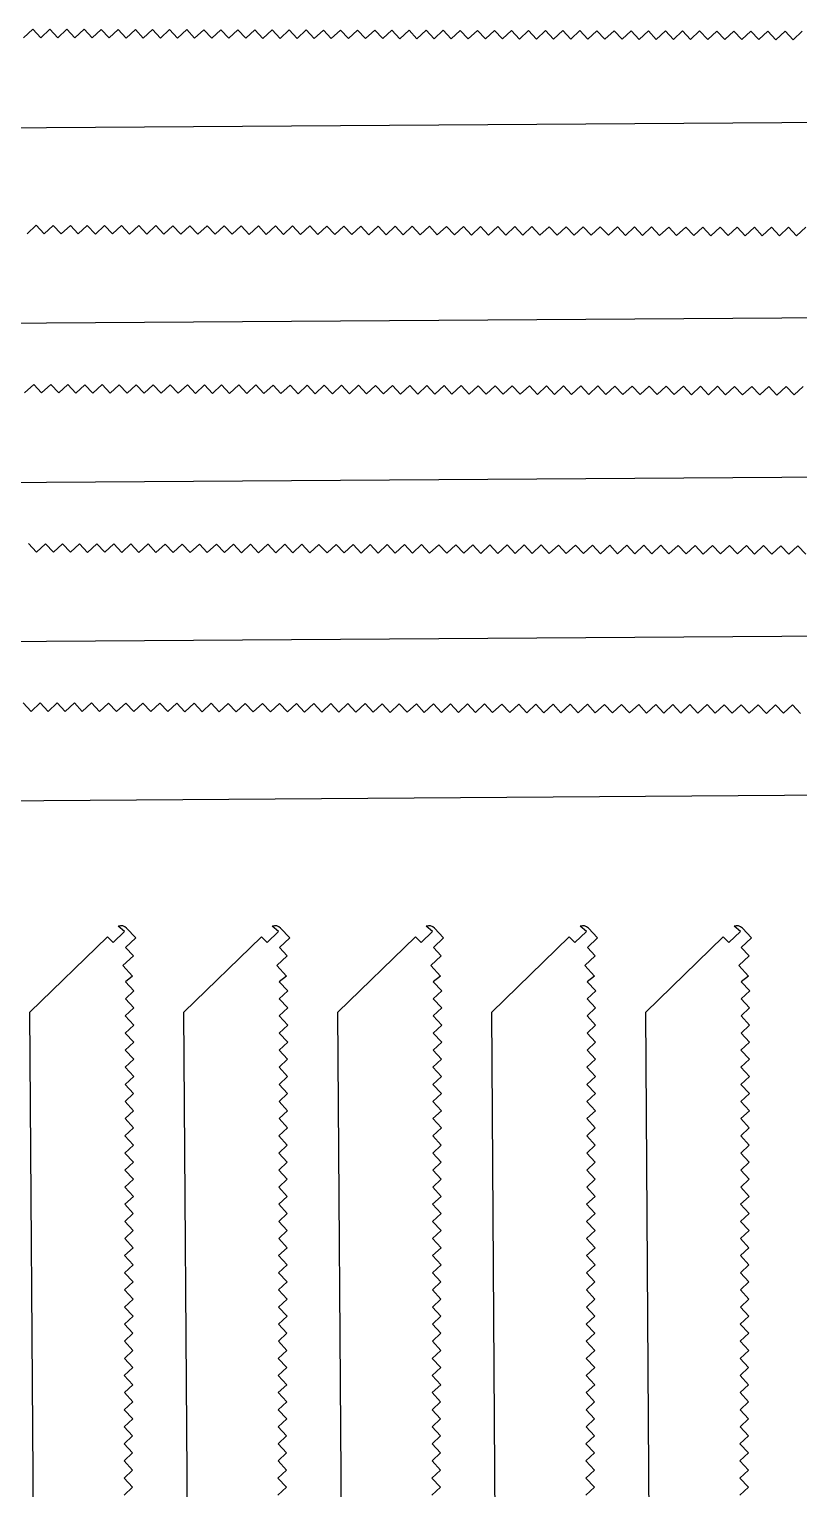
# Model space of a CAD drawing. Extents: x 12 to 2357, y -4 to 494.
# Drawn here: x 1274.5 to 1348.7, y 338.9 to 479.6 of the extents above; entities that cross this region are included whole.
import ezdxf

# ---------------------------------------------------------------- set-up
doc = ezdxf.new("R2010")
doc.units = 0
doc.layers.get('0').update_dxf_attribs({"linetype": 'CONTINUOUS'})

msp = doc.modelspace()

# ---------------------------------------------------------------- linework, layer by layer
for p, q in [((1273.94, 478.74), (1274.82, 479.56)), ((1274.82, 479.56), (1275.59, 478.74)), ((1275.59, 478.74), (1276.47, 479.55)), ((1276.47, 479.55), (1277.25, 478.73)), ((1277.25, 478.73), (1278.12, 479.55)), ((1278.12, 479.55), (1278.89, 478.73)), ((1278.89, 478.73), (1279.77, 479.55)), ((1279.77, 479.55), (1280.54, 478.72)), ((1280.54, 478.72), (1281.42, 479.54)), ((1281.42, 479.54), (1282.19, 478.72)), ((1282.19, 478.72), (1283.06, 479.54)), ((1283.06, 479.54), (1283.83, 478.71)), ((1283.83, 478.71), (1284.72, 479.53)), ((1284.72, 479.53), (1285.48, 478.71)), ((1285.48, 478.71), (1286.35, 479.52)), ((1286.35, 479.52), (1287.13, 478.7)), ((1287.13, 478.7), (1288.01, 479.52)), ((1288.01, 479.52), (1288.78, 478.7)), ((1288.78, 478.7), (1289.66, 479.52)), ((1289.66, 479.52), (1290.42, 478.7)), ((1290.42, 478.7), (1291.31, 479.51)), ((1291.31, 479.51), (1292.08, 478.69)), ((1292.08, 478.69), (1292.96, 479.51)), ((1292.96, 479.51), (1293.72, 478.69)), ((1293.72, 478.69), (1294.59, 479.5)), ((1294.59, 479.5), (1295.37, 478.68)), ((1295.37, 478.68), (1296.24, 479.5)), ((1296.24, 479.5), (1297.01, 478.67)), ((1297.01, 478.67), (1297.9, 479.5)), ((1297.9, 479.5), (1298.66, 478.67)), ((1298.66, 478.67), (1299.54, 479.49)), ((1299.54, 479.49), (1300.31, 478.67)), ((1300.31, 478.67), (1301.19, 479.49)), ((1301.19, 479.49), (1301.96, 478.67)), ((1301.96, 478.67), (1302.84, 479.48)), ((1302.84, 479.48), (1303.6, 478.66)), ((1303.6, 478.66), (1304.49, 479.48)), ((1304.49, 479.48), (1305.26, 478.66)), ((1305.26, 478.66), (1306.14, 479.47)), ((1306.14, 479.47), (1306.91, 478.65)), ((1306.91, 478.65), (1307.79, 479.47)), ((1307.79, 479.47), (1308.56, 478.65)), ((1308.56, 478.65), (1309.43, 479.47)), ((1309.43, 479.47), (1310.21, 478.64)), ((1310.21, 478.64), (1311.09, 479.46)), ((1311.09, 479.46), (1311.85, 478.64)), ((1311.85, 478.64), (1312.73, 479.46)), ((1312.73, 479.46), (1313.5, 478.63)), ((1313.5, 478.63), (1314.38, 479.45)), ((1314.38, 479.45), (1315.15, 478.63)), ((1315.15, 478.63), (1316.02, 479.44)), ((1316.02, 479.44), (1316.79, 478.62)), ((1316.79, 478.62), (1317.68, 479.44)), ((1317.68, 479.44), (1318.45, 478.62)), ((1318.45, 478.62), (1319.33, 479.44)), ((1319.33, 479.44), (1320.09, 478.62)), ((1320.09, 478.62), (1320.98, 479.43)), ((1320.98, 479.43), (1321.75, 478.61)), ((1321.75, 478.61), (1322.62, 479.43)), ((1322.62, 479.43), (1323.39, 478.61)), ((1323.39, 478.61), (1324.26, 479.42)), ((1324.26, 479.42), (1325.03, 478.6)), ((1325.03, 478.6), (1325.91, 479.42)), ((1325.91, 479.42), (1326.68, 478.59)), ((1326.68, 478.59), (1327.56, 479.42)), ((1327.56, 479.42), (1328.33, 478.6)), ((1328.33, 478.6), (1329.21, 479.41)), ((1329.21, 479.41), (1329.97, 478.59)), ((1329.97, 478.59), (1330.86, 479.41)), ((1330.86, 479.41), (1331.63, 478.59)), ((1331.63, 478.59), (1332.51, 479.4)), ((1332.51, 479.4), (1333.27, 478.58)), ((1333.27, 478.58), (1334.16, 479.4)), ((1334.16, 479.4), (1334.93, 478.58)), ((1334.93, 478.58), (1335.8, 479.4)), ((1335.8, 479.4), (1336.58, 478.57)), ((1336.58, 478.57), (1337.46, 479.39)), ((1337.46, 479.39), (1338.22, 478.57)), ((1338.22, 478.57), (1339.1, 479.39)), ((1339.1, 479.39), (1339.88, 478.56)), ((1339.88, 478.56), (1340.75, 479.38)), ((1340.75, 479.38), (1341.52, 478.56)), ((1341.52, 478.56), (1342.4, 479.38)), ((1342.4, 479.38), (1343.16, 478.56)), ((1343.16, 478.56), (1344.05, 479.37)), ((1344.05, 479.37), (1344.82, 478.55)), ((1344.82, 478.55), (1345.69, 479.36)), ((1345.69, 479.36), (1346.46, 478.54)), ((1346.46, 478.54), (1347.35, 479.36)), ((1347.35, 479.36), (1348.12, 478.54)), ((1348.12, 478.54), (1348.99, 479.36)), ((1398.35, 470.9), (1222.45, 469.69)), ((1274.27, 459.85), (1275.15, 460.67)), ((1275.15, 460.67), (1275.92, 459.85)), ((1275.92, 459.85), (1276.79, 460.66)), ((1276.79, 460.66), (1277.56, 459.84)), ((1277.56, 459.84), (1278.45, 460.66)), ((1278.45, 460.66), (1279.21, 459.84)), ((1279.21, 459.84), (1280.08, 460.65)), ((1280.08, 460.65), (1280.86, 459.82)), ((1280.86, 459.82), (1281.74, 460.65)), ((1281.74, 460.65), (1282.51, 459.83)), ((1282.51, 459.83), (1283.39, 460.65)), ((1283.39, 460.65), (1284.15, 459.82)), ((1284.15, 459.82), (1285.04, 460.64)), ((1285.04, 460.64), (1285.81, 459.82)), ((1285.81, 459.82), (1286.69, 460.64)), ((1286.69, 460.64), (1287.45, 459.81)), ((1287.45, 459.81), (1288.32, 460.63)), ((1288.32, 460.63), (1289.1, 459.81)), ((1289.1, 459.81), (1289.97, 460.63)), ((1289.97, 460.63), (1290.74, 459.8)), ((1290.74, 459.8), (1291.63, 460.62)), ((1291.63, 460.62), (1292.39, 459.8)), ((1292.39, 459.8), (1293.27, 460.62)), ((1293.27, 460.62), (1294.04, 459.8)), ((1294.04, 459.8), (1294.92, 460.61)), ((1294.92, 460.61), (1295.69, 459.79)), ((1295.69, 459.79), (1296.57, 460.61)), ((1296.57, 460.61), (1297.33, 459.79)), ((1297.33, 459.79), (1298.22, 460.61)), ((1298.22, 460.61), (1298.99, 459.78)), ((1298.99, 459.78), (1299.87, 460.6)), ((1299.87, 460.6), (1300.64, 459.78)), ((1300.64, 459.78), (1301.52, 460.6)), ((1301.52, 460.6), (1302.29, 459.77)), ((1302.29, 459.77), (1303.16, 460.59)), ((1303.16, 460.59), (1303.94, 459.77)), ((1303.94, 459.77), (1304.82, 460.59)), ((1304.82, 460.59), (1305.58, 459.77)), ((1305.58, 459.77), (1306.46, 460.58)), ((1306.46, 460.58), (1307.23, 459.76)), ((1307.23, 459.76), (1308.11, 460.58)), ((1308.11, 460.58), (1308.88, 459.76)), ((1308.88, 459.76), (1309.75, 460.57)), ((1309.75, 460.57), (1310.52, 459.74)), ((1310.52, 459.74), (1311.41, 460.57)), ((1311.41, 460.57), (1312.18, 459.75)), ((1312.18, 459.75), (1313.06, 460.57)), ((1313.06, 460.57), (1313.82, 459.74)), ((1313.82, 459.74), (1314.71, 460.56)), ((1314.71, 460.56), (1315.48, 459.74)), ((1315.48, 459.74), (1316.35, 460.56)), ((1316.35, 460.56), (1317.12, 459.73)), ((1317.12, 459.73), (1317.99, 460.55)), ((1317.99, 460.55), (1318.76, 459.73)), ((1318.76, 459.73), (1319.64, 460.55)), ((1319.64, 460.55), (1320.41, 459.72)), ((1320.41, 459.72), (1321.29, 460.54)), ((1321.29, 460.54), (1322.06, 459.72)), ((1322.06, 459.72), (1322.94, 460.54)), ((1322.94, 460.54), (1323.7, 459.72)), ((1323.7, 459.72), (1324.59, 460.53)), ((1324.59, 460.53), (1325.36, 459.71)), ((1325.36, 459.71), (1326.23, 460.53)), ((1326.23, 460.53), (1327, 459.71)), ((1327, 459.71), (1327.89, 460.53)), ((1327.89, 460.53), (1328.66, 459.7)), ((1328.66, 459.7), (1329.53, 460.52)), ((1329.53, 460.52), (1330.31, 459.7)), ((1330.31, 459.7), (1331.19, 460.52)), ((1331.19, 460.52), (1331.95, 459.69)), ((1331.95, 459.69), (1332.83, 460.51)), ((1332.83, 460.51), (1333.61, 459.69)), ((1333.61, 459.69), (1334.48, 460.51)), ((1334.48, 460.51), (1335.25, 459.69)), ((1335.25, 459.69), (1336.13, 460.5)), ((1336.13, 460.5), (1336.89, 459.68)), ((1336.89, 459.68), (1337.78, 460.5)), ((1337.78, 460.5), (1338.55, 459.68)), ((1338.55, 459.68), (1339.42, 460.49)), ((1339.42, 460.49), (1340.19, 459.66)), ((1340.19, 459.66), (1341.08, 460.49)), ((1341.08, 460.49), (1341.85, 459.67)), ((1341.85, 459.67), (1342.72, 460.49)), ((1342.72, 460.49), (1343.49, 459.66)), ((1343.49, 459.66), (1344.38, 460.48)), ((1344.38, 460.48), (1345.14, 459.66)), ((1345.14, 459.66), (1346.02, 460.48)), ((1346.02, 460.48), (1346.8, 459.65)), ((1346.8, 459.65), (1347.68, 460.47)), ((1347.68, 460.47), (1348.45, 459.65)), ((1348.45, 459.65), (1349.33, 460.47)), ((1392.08, 452.03), (1216.18, 450.82)), ((1274.03, 444.52), (1274.91, 445.33)), ((1274.91, 445.33), (1275.67, 444.51)), ((1275.67, 444.51), (1276.55, 445.33)), ((1276.55, 445.33), (1277.32, 444.51)), ((1277.32, 444.51), (1278.21, 445.32)), ((1278.21, 445.32), (1278.97, 444.5)), ((1278.97, 444.5), (1279.84, 445.31)), ((1279.84, 445.31), (1280.61, 444.49)), ((1280.61, 444.49), (1281.5, 445.32)), ((1281.5, 445.32), (1282.27, 444.49)), ((1282.27, 444.49), (1283.15, 445.31)), ((1283.15, 445.31), (1283.91, 444.49)), ((1283.91, 444.49), (1284.8, 445.31)), ((1284.8, 445.31), (1285.57, 444.48)), ((1285.57, 444.48), (1286.44, 445.3)), ((1286.44, 445.3), (1287.21, 444.48)), ((1287.21, 444.48), (1288.08, 445.29)), ((1288.08, 445.29), (1288.85, 444.48)), ((1288.85, 444.48), (1289.73, 445.29)), ((1289.73, 445.29), (1290.5, 444.47)), ((1290.5, 444.47), (1291.39, 445.29)), ((1291.39, 445.29), (1292.15, 444.47)), ((1292.15, 444.47), (1293.03, 445.28)), ((1293.03, 445.28), (1293.8, 444.46)), ((1293.8, 444.46), (1294.68, 445.28)), ((1294.68, 445.28), (1295.45, 444.46)), ((1295.45, 444.46), (1296.33, 445.28)), ((1296.33, 445.28), (1297.09, 444.45)), ((1297.09, 444.45), (1297.98, 445.27)), ((1297.98, 445.27), (1298.75, 444.45)), ((1298.75, 444.45), (1299.62, 445.27)), ((1299.62, 445.27), (1300.4, 444.44)), ((1300.4, 444.44), (1301.28, 445.26)), ((1301.28, 445.26), (1302.04, 444.44)), ((1302.04, 444.44), (1302.92, 445.26)), ((1302.92, 445.26), (1303.7, 444.44)), ((1303.7, 444.44), (1304.58, 445.25)), ((1304.58, 445.25), (1305.34, 444.43)), ((1305.34, 444.43), (1306.22, 445.25)), ((1306.22, 445.25), (1306.99, 444.43)), ((1306.99, 444.43), (1307.87, 445.24)), ((1307.87, 445.24), (1308.64, 444.42)), ((1308.64, 444.42), (1309.51, 445.24)), ((1309.51, 445.24), (1310.28, 444.41)), ((1310.28, 444.41), (1311.17, 445.24)), ((1311.17, 445.24), (1311.94, 444.41)), ((1311.94, 444.41), (1312.81, 445.23)), ((1312.81, 445.23), (1313.58, 444.41)), ((1313.58, 444.41), (1314.47, 445.23)), ((1314.47, 445.23), (1315.23, 444.41)), ((1315.23, 444.41), (1316.11, 445.22)), ((1316.11, 445.22), (1316.88, 444.4)), ((1316.88, 444.4), (1317.75, 445.21)), ((1317.75, 445.21), (1318.52, 444.4)), ((1318.52, 444.4), (1319.4, 445.21)), ((1319.4, 445.21), (1320.17, 444.39)), ((1320.17, 444.39), (1321.05, 445.21)), ((1321.05, 445.21), (1321.82, 444.39)), ((1321.82, 444.39), (1322.7, 445.21)), ((1322.7, 445.21), (1323.46, 444.38)), ((1323.46, 444.38), (1324.35, 445.2)), ((1324.35, 445.2), (1325.12, 444.38)), ((1325.12, 444.38), (1325.99, 445.2)), ((1325.99, 445.2), (1326.76, 444.37)), ((1326.76, 444.37), (1327.65, 445.19)), ((1327.65, 445.19), (1328.41, 444.37)), ((1328.41, 444.37), (1329.29, 445.19)), ((1329.29, 445.19), (1330.07, 444.37)), ((1330.07, 444.37), (1330.94, 445.18)), ((1330.94, 445.18), (1331.71, 444.36)), ((1331.71, 444.36), (1332.59, 445.18)), ((1332.59, 445.18), (1333.37, 444.36)), ((1333.37, 444.36), (1334.24, 445.17)), ((1334.24, 445.17), (1335.01, 444.35)), ((1335.01, 444.35), (1335.89, 445.17)), ((1335.89, 445.17), (1336.65, 444.35)), ((1336.65, 444.35), (1337.54, 445.17)), ((1337.54, 445.17), (1338.31, 444.34)), ((1338.31, 444.34), (1339.18, 445.16)), ((1339.18, 445.16), (1339.95, 444.33)), ((1339.95, 444.33), (1340.84, 445.16)), ((1340.84, 445.16), (1341.6, 444.33)), ((1341.6, 444.33), (1342.48, 445.15)), ((1342.48, 445.15), (1343.25, 444.33)), ((1343.25, 444.33), (1344.13, 445.15)), ((1344.13, 445.15), (1344.9, 444.33)), ((1344.9, 444.33), (1345.78, 445.14)), ((1345.78, 445.14), (1346.55, 444.31)), ((1346.55, 444.31), (1347.44, 445.13)), ((1347.44, 445.13), (1348.21, 444.32)), ((1348.21, 444.32), (1349.09, 445.13)), ((1391.84, 436.69), (1215.94, 435.48)), ((1274.4, 430), (1275.17, 429.18)), ((1275.17, 429.18), (1276.04, 429.99)), ((1276.04, 429.99), (1276.81, 429.17)), ((1276.81, 429.17), (1277.7, 429.99)), ((1277.7, 429.99), (1278.46, 429.17)), ((1278.46, 429.17), (1279.34, 429.98)), ((1279.34, 429.98), (1280.11, 429.15)), ((1280.11, 429.15), (1281, 429.98)), ((1281, 429.98), (1281.76, 429.16)), ((1281.76, 429.16), (1282.64, 429.98)), ((1282.64, 429.98), (1283.41, 429.15)), ((1283.41, 429.15), (1284.29, 429.97)), ((1284.29, 429.97), (1285.06, 429.15)), ((1285.06, 429.15), (1285.94, 429.97)), ((1285.94, 429.97), (1286.7, 429.15)), ((1286.7, 429.15), (1287.57, 429.96)), ((1287.57, 429.96), (1288.35, 429.14)), ((1288.35, 429.14), (1289.22, 429.96)), ((1289.22, 429.96), (1290, 429.13)), ((1290, 429.13), (1290.88, 429.96)), ((1290.88, 429.96), (1291.64, 429.13)), ((1291.64, 429.13), (1292.52, 429.95)), ((1292.52, 429.95), (1293.29, 429.13)), ((1293.29, 429.13), (1294.17, 429.95)), ((1294.17, 429.95), (1294.94, 429.12)), ((1294.94, 429.12), (1295.82, 429.94)), ((1295.82, 429.94), (1296.59, 429.12)), ((1296.59, 429.12), (1297.47, 429.94)), ((1297.47, 429.94), (1298.24, 429.12)), ((1298.24, 429.12), (1299.12, 429.93)), ((1299.12, 429.93), (1299.89, 429.11)), ((1299.89, 429.11), (1300.77, 429.93)), ((1300.77, 429.93), (1301.54, 429.11)), ((1301.54, 429.11), (1302.41, 429.92)), ((1302.41, 429.92), (1303.19, 429.1)), ((1303.19, 429.1), (1304.07, 429.92)), ((1304.07, 429.92), (1304.83, 429.1)), ((1304.83, 429.1), (1305.71, 429.92)), ((1305.71, 429.92), (1306.48, 429.09)), ((1306.48, 429.09), (1307.36, 429.91)), ((1307.36, 429.91), (1308.13, 429.09)), ((1308.13, 429.09), (1309, 429.9)), ((1309, 429.9), (1309.77, 429.07)), ((1309.77, 429.07), (1310.66, 429.9)), ((1310.66, 429.9), (1311.43, 429.08)), ((1311.43, 429.08), (1312.31, 429.9)), ((1312.31, 429.9), (1313.07, 429.08)), ((1313.07, 429.08), (1313.96, 429.89)), ((1313.96, 429.89), (1314.73, 429.07)), ((1314.73, 429.07), (1315.6, 429.89)), ((1315.6, 429.89), (1316.37, 429.07)), ((1316.37, 429.07), (1317.24, 429.88)), ((1317.24, 429.88), (1318.01, 429.06)), ((1318.01, 429.06), (1318.89, 429.88)), ((1318.89, 429.88), (1319.66, 429.05)), ((1319.66, 429.05), (1320.54, 429.88)), ((1320.54, 429.88), (1321.31, 429.05)), ((1321.31, 429.05), (1322.19, 429.87)), ((1322.19, 429.87), (1322.95, 429.05)), ((1322.95, 429.05), (1323.84, 429.87)), ((1323.84, 429.87), (1324.61, 429.04)), ((1324.61, 429.04), (1325.49, 429.86)), ((1325.49, 429.86), (1326.25, 429.04)), ((1326.25, 429.04), (1327.14, 429.86)), ((1327.14, 429.86), (1327.91, 429.04)), ((1327.91, 429.04), (1328.78, 429.85)), ((1328.78, 429.85), (1329.56, 429.03)), ((1329.56, 429.03), (1330.44, 429.85)), ((1330.44, 429.85), (1331.2, 429.03)), ((1331.2, 429.03), (1332.08, 429.84)), ((1332.08, 429.84), (1332.86, 429.02)), ((1332.86, 429.02), (1333.73, 429.84)), ((1333.73, 429.84), (1334.5, 429.02)), ((1334.5, 429.02), (1335.38, 429.84)), ((1335.38, 429.84), (1336.14, 429.01)), ((1336.14, 429.01), (1337.03, 429.83)), ((1337.03, 429.83), (1337.8, 429.01)), ((1337.8, 429.01), (1338.67, 429.82)), ((1338.67, 429.82), (1339.44, 428.99)), ((1339.44, 428.99), (1340.33, 429.82)), ((1340.33, 429.82), (1341.1, 429)), ((1341.1, 429), (1341.97, 429.82)), ((1341.97, 429.82), (1342.74, 429)), ((1342.74, 429), (1343.63, 429.81)), ((1343.63, 429.81), (1344.39, 428.99)), ((1344.39, 428.99), (1345.27, 429.81)), ((1345.27, 429.81), (1346.05, 428.98)), ((1346.05, 428.98), (1346.93, 429.8)), ((1346.93, 429.8), (1347.7, 428.98)), ((1347.7, 428.98), (1348.58, 429.8)), ((1348.58, 429.8), (1349.35, 428.97)), ((1391.33, 421.36), (1215.43, 420.15)), ((1273.89, 414.67), (1274.66, 413.84)), ((1274.66, 413.84), (1275.54, 414.66)), ((1275.54, 414.66), (1276.3, 413.84)), ((1276.3, 413.84), (1277.19, 414.66)), ((1277.19, 414.66), (1277.96, 413.83)), ((1277.96, 413.83), (1278.83, 414.65)), ((1278.83, 414.65), (1279.6, 413.82)), ((1279.6, 413.82), (1280.49, 414.65)), ((1280.49, 414.65), (1281.25, 413.83)), ((1281.25, 413.83), (1282.13, 414.64)), ((1282.13, 414.64), (1282.9, 413.82)), ((1282.9, 413.82), (1283.78, 414.64)), ((1283.78, 414.64), (1284.55, 413.82)), ((1284.55, 413.82), (1285.43, 414.63)), ((1285.43, 414.63), (1286.2, 413.81)), ((1286.2, 413.81), (1287.07, 414.62)), ((1287.07, 414.62), (1287.84, 413.81)), ((1287.84, 413.81), (1288.72, 414.63)), ((1288.72, 414.63), (1289.49, 413.8)), ((1289.49, 413.8), (1290.37, 414.62)), ((1290.37, 414.62), (1291.14, 413.8)), ((1291.14, 413.8), (1292.01, 414.62)), ((1292.01, 414.62), (1292.78, 413.79)), ((1292.78, 413.79), (1293.67, 414.61)), ((1293.67, 414.61), (1294.43, 413.79)), ((1294.43, 413.79), (1295.31, 414.61)), ((1295.31, 414.61), (1296.08, 413.79)), ((1296.08, 413.79), (1296.96, 414.6)), ((1296.96, 414.6), (1297.73, 413.78)), ((1297.73, 413.78), (1298.61, 414.6)), ((1298.61, 414.6), (1299.39, 413.78)), ((1299.39, 413.78), (1300.26, 414.59)), ((1300.26, 414.59), (1301.03, 413.77)), ((1301.03, 413.77), (1301.91, 414.59)), ((1301.91, 414.59), (1302.68, 413.77)), ((1302.68, 413.77), (1303.56, 414.59)), ((1303.56, 414.59), (1304.33, 413.76)), ((1304.33, 413.76), (1305.2, 414.58)), ((1305.2, 414.58), (1305.97, 413.76)), ((1305.97, 413.76), (1306.86, 414.58)), ((1306.86, 414.58), (1307.62, 413.75)), ((1307.62, 413.75), (1308.49, 414.57)), ((1308.49, 414.57), (1309.27, 413.74)), ((1309.27, 413.74), (1310.15, 414.57)), ((1310.15, 414.57), (1310.92, 413.75)), ((1310.92, 413.75), (1311.8, 414.56)), ((1311.8, 414.56), (1312.56, 413.74)), ((1312.56, 413.74), (1313.45, 414.56)), ((1313.45, 414.56), (1314.22, 413.74)), ((1314.22, 413.74), (1315.1, 414.55)), ((1315.1, 414.55), (1315.86, 413.73)), ((1315.86, 413.73), (1316.73, 414.55)), ((1316.73, 414.55), (1317.51, 413.73)), ((1317.51, 413.73), (1318.38, 414.55)), ((1318.38, 414.55), (1319.15, 413.72)), ((1319.15, 413.72), (1320.04, 414.54)), ((1320.04, 414.54), (1320.8, 413.72)), ((1320.8, 413.72), (1321.68, 414.54)), ((1321.68, 414.54), (1322.45, 413.71)), ((1322.45, 413.71), (1323.33, 414.53)), ((1323.33, 414.53), (1324.1, 413.71)), ((1324.1, 413.71), (1324.98, 414.53)), ((1324.98, 414.53), (1325.74, 413.71)), ((1325.74, 413.71), (1326.63, 414.52)), ((1326.63, 414.52), (1327.4, 413.7)), ((1327.4, 413.7), (1328.28, 414.52)), ((1328.28, 414.52), (1329.05, 413.7)), ((1329.05, 413.7), (1329.93, 414.51)), ((1329.93, 414.51), (1330.7, 413.69)), ((1330.7, 413.69), (1331.57, 414.51)), ((1331.57, 414.51), (1332.35, 413.69)), ((1332.35, 413.69), (1333.23, 414.51)), ((1333.23, 414.51), (1333.99, 413.68)), ((1333.99, 413.68), (1334.87, 414.5)), ((1334.87, 414.5), (1335.64, 413.68)), ((1335.64, 413.68), (1336.52, 414.5)), ((1336.52, 414.5), (1337.29, 413.67)), ((1337.29, 413.67), (1338.16, 414.49)), ((1338.16, 414.49), (1338.93, 413.66)), ((1338.93, 413.66), (1339.82, 414.49)), ((1339.82, 414.49), (1340.59, 413.67)), ((1340.59, 413.67), (1341.47, 414.48)), ((1341.47, 414.48), (1342.23, 413.66)), ((1342.23, 413.66), (1343.12, 414.48)), ((1343.12, 414.48), (1343.89, 413.66)), ((1343.89, 413.66), (1344.76, 414.48)), ((1344.76, 414.48), (1345.54, 413.64)), ((1345.54, 413.64), (1346.42, 414.47)), ((1346.42, 414.47), (1347.19, 413.65)), ((1347.19, 413.65), (1348.07, 414.47)), ((1348.07, 414.47), (1348.84, 413.64)), ((1390.82, 406.03), (1214.93, 404.81)), ((1282.57, 391.56), (1283.67, 392.63)), ((1283.67, 392.63), (1283.07, 393.15)), ((1283.87, 392.95), (1284.75, 392.01)), ((1297.41, 391.56), (1298.51, 392.63)), ((1298.51, 392.63), (1297.91, 393.15)), ((1298.71, 392.95), (1299.59, 392.01)), ((1312.25, 391.56), (1313.35, 392.63)), ((1313.35, 392.63), (1312.75, 393.15)), ((1313.55, 392.95), (1314.43, 392.01)), ((1327.09, 391.56), (1328.19, 392.63)), ((1328.19, 392.63), (1327.59, 393.15)), ((1328.39, 392.95), (1329.27, 392.01)), ((1341.93, 391.56), (1343.03, 392.63)), ((1343.03, 392.63), (1342.43, 393.15)), ((1343.23, 392.95), (1344.11, 392.01)), ((1274.55, 384.87), (1282.02, 392.13)), ((1282.02, 392.13), (1282.57, 391.56)), ((1284.75, 392.01), (1283.76, 391.08)), ((1283.76, 391.08), (1284.52, 390.27)), ((1289.39, 384.87), (1296.86, 392.13)), ((1296.86, 392.13), (1297.41, 391.56)), ((1299.59, 392.01), (1298.6, 391.08)), ((1298.6, 391.08), (1299.36, 390.27)), ((1304.23, 384.87), (1311.7, 392.13)), ((1311.7, 392.13), (1312.25, 391.56)), ((1314.43, 392.01), (1313.44, 391.08)), ((1313.44, 391.08), (1314.2, 390.27)), ((1319.07, 384.87), (1326.54, 392.13)), ((1326.54, 392.13), (1327.09, 391.56)), ((1329.27, 392.01), (1328.28, 391.08)), ((1328.28, 391.08), (1329.04, 390.27)), ((1333.91, 384.87), (1341.38, 392.13)), ((1341.38, 392.13), (1341.93, 391.56)), ((1344.11, 392.01), (1343.12, 391.08)), ((1343.12, 391.08), (1343.88, 390.27)), ((1284.52, 390.27), (1283.52, 389.35)), ((1299.36, 390.27), (1298.36, 389.35)), ((1314.2, 390.27), (1313.2, 389.35)), ((1329.04, 390.27), (1328.04, 389.35)), ((1343.88, 390.27), (1342.88, 389.35)), ((1283.52, 389.35), (1284.45, 388.34)), ((1284.45, 388.34), (1283.75, 387.79)), ((1298.36, 389.35), (1299.29, 388.34)), ((1299.29, 388.34), (1298.59, 387.79)), ((1313.2, 389.35), (1314.13, 388.34)), ((1314.13, 388.34), (1313.43, 387.79)), ((1328.04, 389.35), (1328.97, 388.34)), ((1328.97, 388.34), (1328.27, 387.79)), ((1342.88, 389.35), (1343.81, 388.34)), ((1343.81, 388.34), (1343.11, 387.79)), ((1283.75, 387.79), (1284.57, 386.91)), ((1284.57, 386.91), (1283.75, 386.13)), ((1298.59, 387.79), (1299.41, 386.91)), ((1299.41, 386.91), (1298.59, 386.13)), ((1313.43, 387.79), (1314.25, 386.91)), ((1314.25, 386.91), (1313.43, 386.13)), ((1328.27, 387.79), (1329.09, 386.91)), ((1329.09, 386.91), (1328.27, 386.13)), ((1343.11, 387.79), (1343.93, 386.91)), ((1343.93, 386.91), (1343.11, 386.13)), ((1283.75, 386.13), (1284.56, 385.26)), ((1298.59, 386.13), (1299.4, 385.26)), ((1313.43, 386.13), (1314.24, 385.26)), ((1328.27, 386.13), (1329.08, 385.26)), ((1343.11, 386.13), (1343.92, 385.26)), ((1275.77, 208.97), (1274.55, 384.87)), ((1284.56, 385.26), (1283.74, 384.49)), ((1283.74, 384.49), (1284.56, 383.61)), ((1290.61, 208.97), (1289.39, 384.87)), ((1299.4, 385.26), (1298.58, 384.49)), ((1298.58, 384.49), (1299.4, 383.61)), ((1305.45, 208.97), (1304.23, 384.87)), ((1314.24, 385.26), (1313.42, 384.49)), ((1313.42, 384.49), (1314.24, 383.61)), ((1320.29, 208.97), (1319.07, 384.87)), ((1329.08, 385.26), (1328.26, 384.49)), ((1328.26, 384.49), (1329.08, 383.61)), ((1335.13, 208.97), (1333.91, 384.87)), ((1343.92, 385.26), (1343.1, 384.49)), ((1343.1, 384.49), (1343.92, 383.61)), ((1284.56, 383.61), (1283.74, 382.85)), ((1283.74, 382.85), (1284.56, 381.96)), ((1299.4, 383.61), (1298.58, 382.85)), ((1298.58, 382.85), (1299.4, 381.96)), ((1314.24, 383.61), (1313.42, 382.85)), ((1313.42, 382.85), (1314.24, 381.96)), ((1329.08, 383.61), (1328.26, 382.85)), ((1328.26, 382.85), (1329.08, 381.96)), ((1343.92, 383.61), (1343.1, 382.85)), ((1343.1, 382.85), (1343.92, 381.96)), ((1284.56, 381.96), (1283.73, 381.19)), ((1283.73, 381.19), (1284.55, 380.32)), ((1299.4, 381.96), (1298.57, 381.19)), ((1298.57, 381.19), (1299.39, 380.32)), ((1314.24, 381.96), (1313.41, 381.19)), ((1313.41, 381.19), (1314.23, 380.32)), ((1329.08, 381.96), (1328.25, 381.19)), ((1328.25, 381.19), (1329.07, 380.32)), ((1343.92, 381.96), (1343.09, 381.19)), ((1343.09, 381.19), (1343.91, 380.32)), ((1284.55, 380.32), (1283.72, 379.55)), ((1299.39, 380.32), (1298.56, 379.55)), ((1314.23, 380.32), (1313.4, 379.55)), ((1329.07, 380.32), (1328.24, 379.55)), ((1343.91, 380.32), (1343.08, 379.55)), ((1283.72, 379.55), (1284.55, 378.66)), ((1284.55, 378.66), (1283.73, 377.89)), ((1298.56, 379.55), (1299.39, 378.66)), ((1299.39, 378.66), (1298.56, 377.89)), ((1313.4, 379.55), (1314.23, 378.66)), ((1314.23, 378.66), (1313.4, 377.89)), ((1328.24, 379.55), (1329.07, 378.66)), ((1329.07, 378.66), (1328.24, 377.89)), ((1343.08, 379.55), (1343.91, 378.66)), ((1343.91, 378.66), (1343.08, 377.89)), ((1284.54, 377.02), (1283.72, 376.25)), ((1283.73, 377.89), (1284.54, 377.02)), ((1298.56, 377.89), (1299.38, 377.02)), ((1299.38, 377.02), (1298.56, 376.25)), ((1313.4, 377.89), (1314.22, 377.02)), ((1314.22, 377.02), (1313.4, 376.25)), ((1328.24, 377.89), (1329.06, 377.02)), ((1329.06, 377.02), (1328.24, 376.25)), ((1343.08, 377.89), (1343.9, 377.02)), ((1343.9, 377.02), (1343.08, 376.25)), ((1283.72, 376.25), (1284.54, 375.36)), ((1298.56, 376.25), (1299.38, 375.36)), ((1313.4, 376.25), (1314.22, 375.36)), ((1328.24, 376.25), (1329.06, 375.36)), ((1343.08, 376.25), (1343.9, 375.36)), ((1284.54, 375.36), (1283.72, 374.6)), ((1283.72, 374.6), (1284.53, 373.72)), ((1299.38, 375.36), (1298.56, 374.6)), ((1298.56, 374.6), (1299.37, 373.72)), ((1314.22, 375.36), (1313.4, 374.6)), ((1313.4, 374.6), (1314.21, 373.72)), ((1329.06, 375.36), (1328.24, 374.6)), ((1328.24, 374.6), (1329.05, 373.72)), ((1343.9, 375.36), (1343.08, 374.6)), ((1343.08, 374.6), (1343.89, 373.72)), ((1284.53, 373.72), (1283.7, 372.94)), ((1283.7, 372.94), (1284.52, 372.06)), ((1299.37, 373.72), (1298.54, 372.94)), ((1298.54, 372.94), (1299.36, 372.06)), ((1314.21, 373.72), (1313.38, 372.94)), ((1313.38, 372.94), (1314.2, 372.06)), ((1329.05, 373.72), (1328.22, 372.94)), ((1328.22, 372.94), (1329.04, 372.06)), ((1343.89, 373.72), (1343.06, 372.94)), ((1343.06, 372.94), (1343.88, 372.06)), ((1284.52, 372.06), (1283.71, 371.29)), ((1283.71, 371.29), (1284.53, 370.41)), ((1299.36, 372.06), (1298.55, 371.29)), ((1298.55, 371.29), (1299.36, 370.41)), ((1314.2, 372.06), (1313.39, 371.29)), ((1313.39, 371.29), (1314.2, 370.41)), ((1329.04, 372.06), (1328.23, 371.29)), ((1328.23, 371.29), (1329.04, 370.41)), ((1343.88, 372.06), (1343.07, 371.29)), ((1343.07, 371.29), (1343.88, 370.41)), ((1284.53, 370.41), (1283.7, 369.64)), ((1299.36, 370.41), (1298.54, 369.64)), ((1314.2, 370.41), (1313.38, 369.64)), ((1329.04, 370.41), (1328.22, 369.64)), ((1343.88, 370.41), (1343.06, 369.64)), ((1283.7, 369.64), (1284.52, 368.76)), ((1284.52, 368.76), (1283.7, 367.99)), ((1298.54, 369.64), (1299.36, 368.76)), ((1299.36, 368.76), (1298.54, 367.99)), ((1313.38, 369.64), (1314.2, 368.76)), ((1314.2, 368.76), (1313.38, 367.99)), ((1328.22, 369.64), (1329.04, 368.76)), ((1329.04, 368.76), (1328.22, 367.99)), ((1343.06, 369.64), (1343.88, 368.76)), ((1343.88, 368.76), (1343.06, 367.99)), ((1284.52, 367.11), (1283.69, 366.35)), ((1283.7, 367.99), (1284.52, 367.11)), ((1299.36, 367.11), (1298.53, 366.35)), ((1298.54, 367.99), (1299.36, 367.11)), ((1314.2, 367.11), (1313.37, 366.35)), ((1313.38, 367.99), (1314.2, 367.11)), ((1329.04, 367.11), (1328.21, 366.35)), ((1328.22, 367.99), (1329.04, 367.11)), ((1343.88, 367.11), (1343.05, 366.35)), ((1343.06, 367.99), (1343.88, 367.11)), ((1283.69, 366.35), (1284.51, 365.46)), ((1298.53, 366.35), (1299.35, 365.46)), ((1313.37, 366.35), (1314.19, 365.46)), ((1328.21, 366.35), (1329.03, 365.46)), ((1343.05, 366.35), (1343.87, 365.46)), ((1284.51, 365.46), (1283.69, 364.69)), ((1283.69, 364.69), (1284.51, 363.82)), ((1299.35, 365.46), (1298.53, 364.69)), ((1298.53, 364.69), (1299.35, 363.82)), ((1314.19, 365.46), (1313.37, 364.69)), ((1313.37, 364.69), (1314.19, 363.82)), ((1329.03, 365.46), (1328.21, 364.69)), ((1328.21, 364.69), (1329.03, 363.82)), ((1343.87, 365.46), (1343.05, 364.69)), ((1343.05, 364.69), (1343.87, 363.82)), ((1284.51, 363.82), (1283.69, 363.05)), ((1283.69, 363.05), (1284.5, 362.16)), ((1299.35, 363.82), (1298.53, 363.05)), ((1298.53, 363.05), (1299.34, 362.16)), ((1314.19, 363.82), (1313.36, 363.05)), ((1313.36, 363.05), (1314.18, 362.16)), ((1329.03, 363.82), (1328.2, 363.05)), ((1328.2, 363.05), (1329.02, 362.16)), ((1343.87, 363.82), (1343.04, 363.05)), ((1343.04, 363.05), (1343.86, 362.16)), ((1284.5, 362.16), (1283.68, 361.4)), ((1283.68, 361.4), (1284.5, 360.52)), ((1299.34, 362.16), (1298.52, 361.4)), ((1298.52, 361.4), (1299.34, 360.52)), ((1314.18, 362.16), (1313.36, 361.4)), ((1313.36, 361.4), (1314.18, 360.52)), ((1329.02, 362.16), (1328.2, 361.4)), ((1328.2, 361.4), (1329.02, 360.52)), ((1343.86, 362.16), (1343.04, 361.4)), ((1343.04, 361.4), (1343.86, 360.52)), ((1284.5, 360.52), (1283.68, 359.74)), ((1299.34, 360.52), (1298.52, 359.74)), ((1314.18, 360.52), (1313.36, 359.74)), ((1329.02, 360.52), (1328.2, 359.74)), ((1343.86, 360.52), (1343.04, 359.74)), ((1284.49, 358.87), (1283.67, 358.1)), ((1283.68, 359.74), (1284.49, 358.87)), ((1299.33, 358.87), (1298.51, 358.1)), ((1298.52, 359.74), (1299.33, 358.87)), ((1314.17, 358.87), (1313.35, 358.1)), ((1313.36, 359.74), (1314.17, 358.87)), ((1329.01, 358.87), (1328.19, 358.1)), ((1328.2, 359.74), (1329.01, 358.87)), ((1343.85, 358.87), (1343.03, 358.1)), ((1343.04, 359.74), (1343.85, 358.87)), ((1283.67, 358.1), (1284.49, 357.22)), ((1284.49, 357.22), (1283.67, 356.45)), ((1298.51, 358.1), (1299.33, 357.22)), ((1299.33, 357.22), (1298.51, 356.45)), ((1313.35, 358.1), (1314.17, 357.22)), ((1314.17, 357.22), (1313.35, 356.45)), ((1328.19, 358.1), (1329.01, 357.22)), ((1329.01, 357.22), (1328.19, 356.45)), ((1343.03, 358.1), (1343.85, 357.22)), ((1343.85, 357.22), (1343.03, 356.45)), ((1283.67, 356.45), (1284.49, 355.57)), ((1298.51, 356.45), (1299.33, 355.57)), ((1313.35, 356.45), (1314.17, 355.57)), ((1328.19, 356.45), (1329, 355.57)), ((1343.03, 356.45), (1343.84, 355.57)), ((1284.49, 355.57), (1283.66, 354.8)), ((1283.66, 354.8), (1284.48, 353.93)), ((1299.33, 355.57), (1298.5, 354.8)), ((1298.5, 354.8), (1299.32, 353.93)), ((1314.17, 355.57), (1313.34, 354.8)), ((1313.34, 354.8), (1314.16, 353.93)), ((1329, 355.57), (1328.18, 354.8)), ((1328.18, 354.8), (1329, 353.93)), ((1343.84, 355.57), (1343.02, 354.8)), ((1343.02, 354.8), (1343.84, 353.93)), ((1284.48, 353.93), (1283.66, 353.16)), ((1283.66, 353.16), (1284.48, 352.27)), ((1299.32, 353.93), (1298.5, 353.16)), ((1298.5, 353.16), (1299.32, 352.27)), ((1314.16, 353.93), (1313.34, 353.16)), ((1313.34, 353.16), (1314.16, 352.27)), ((1329, 353.93), (1328.18, 353.16)), ((1328.18, 353.16), (1329, 352.27)), ((1343.84, 353.93), (1343.02, 353.16)), ((1343.02, 353.16), (1343.84, 352.27)), ((1284.48, 352.27), (1283.65, 351.5)), ((1299.32, 352.27), (1298.49, 351.5)), ((1314.16, 352.27), (1313.33, 351.5)), ((1329, 352.27), (1328.17, 351.5)), ((1343.84, 352.27), (1343.01, 351.5)), ((1284.47, 350.63), (1283.64, 349.86)), ((1283.65, 351.5), (1284.47, 350.63)), ((1299.31, 350.63), (1298.48, 349.86)), ((1298.49, 351.5), (1299.31, 350.63)), ((1314.15, 350.63), (1313.32, 349.86)), ((1313.33, 351.5), (1314.15, 350.63)), ((1328.99, 350.63), (1328.16, 349.86)), ((1328.17, 351.5), (1328.99, 350.63)), ((1343.83, 350.63), (1343, 349.86)), ((1343.01, 351.5), (1343.83, 350.63)), ((1283.64, 349.86), (1284.47, 348.97)), ((1284.47, 348.97), (1283.65, 348.21)), ((1298.48, 349.86), (1299.31, 348.97)), ((1299.31, 348.97), (1298.49, 348.21)), ((1313.32, 349.86), (1314.15, 348.97)), ((1314.15, 348.97), (1313.33, 348.21)), ((1328.16, 349.86), (1328.99, 348.97)), ((1328.99, 348.97), (1328.17, 348.21)), ((1343, 349.86), (1343.83, 348.97)), ((1343.83, 348.97), (1343, 348.21)), ((1283.65, 348.21), (1284.46, 347.33)), ((1298.49, 348.21), (1299.3, 347.33)), ((1313.33, 348.21), (1314.14, 347.33)), ((1328.17, 348.21), (1328.98, 347.33)), ((1343, 348.21), (1343.82, 347.33)), ((1284.46, 347.33), (1283.64, 346.56)), ((1283.64, 346.56), (1284.46, 345.68)), ((1299.3, 347.33), (1298.48, 346.56)), ((1298.48, 346.56), (1299.3, 345.68)), ((1314.14, 347.33), (1313.32, 346.56)), ((1313.32, 346.56), (1314.14, 345.68)), ((1328.98, 347.33), (1328.16, 346.56)), ((1328.16, 346.56), (1328.98, 345.68)), ((1343.82, 347.33), (1343, 346.56)), ((1343, 346.56), (1343.82, 345.68)), ((1284.46, 345.68), (1283.64, 344.91)), ((1283.64, 344.91), (1284.45, 344.03)), ((1299.3, 345.68), (1298.48, 344.91)), ((1298.48, 344.91), (1299.29, 344.03)), ((1314.14, 345.68), (1313.32, 344.91)), ((1313.32, 344.91), (1314.13, 344.03)), ((1328.98, 345.68), (1328.16, 344.91)), ((1328.16, 344.91), (1328.97, 344.03)), ((1343.82, 345.68), (1343, 344.91)), ((1343, 344.91), (1343.81, 344.03)), ((1284.45, 344.03), (1283.63, 343.27)), ((1283.63, 343.27), (1284.44, 342.39)), ((1299.29, 344.03), (1298.47, 343.27)), ((1298.47, 343.27), (1299.28, 342.39)), ((1314.13, 344.03), (1313.31, 343.27)), ((1313.31, 343.27), (1314.12, 342.39)), ((1328.97, 344.03), (1328.15, 343.27)), ((1328.15, 343.27), (1328.96, 342.39)), ((1343.81, 344.03), (1342.99, 343.27)), ((1342.99, 343.27), (1343.8, 342.39)), ((1284.44, 342.39), (1283.63, 341.62)), ((1299.28, 342.39), (1298.47, 341.62)), ((1314.12, 342.39), (1313.31, 341.62)), ((1328.96, 342.39), (1328.15, 341.62)), ((1343.8, 342.39), (1342.99, 341.62)), ((1284.45, 340.75), (1283.62, 339.97)), ((1283.63, 341.62), (1284.45, 340.75)), ((1299.29, 340.75), (1298.46, 339.97)), ((1298.47, 341.62), (1299.29, 340.75)), ((1314.13, 340.75), (1313.3, 339.97)), ((1313.31, 341.62), (1314.13, 340.75)), ((1328.97, 340.75), (1328.14, 339.97)), ((1328.15, 341.62), (1328.97, 340.75)), ((1343.81, 340.75), (1342.98, 339.97)), ((1342.99, 341.62), (1343.81, 340.75)), ((1283.62, 339.97), (1284.44, 339.09)), ((1284.44, 339.09), (1283.62, 338.32)), ((1298.46, 339.97), (1299.28, 339.09)), ((1299.28, 339.09), (1298.46, 338.32)), ((1313.3, 339.97), (1314.12, 339.09)), ((1314.12, 339.09), (1313.3, 338.32)), ((1328.14, 339.97), (1328.96, 339.09)), ((1328.96, 339.09), (1328.14, 338.32)), ((1342.98, 339.97), (1343.8, 339.09)), ((1343.8, 339.09), (1342.98, 338.32))]:
    msp.add_line(p, q)
for centre in [(1283.3, 392.37), (1298.14, 392.37), (1312.97, 392.37), (1327.81, 392.37), (1342.65, 392.37)]:
    msp.add_arc(centre, 0.818, 45.4307, 105.8783)

doc.saveas('drawing.dxf')
